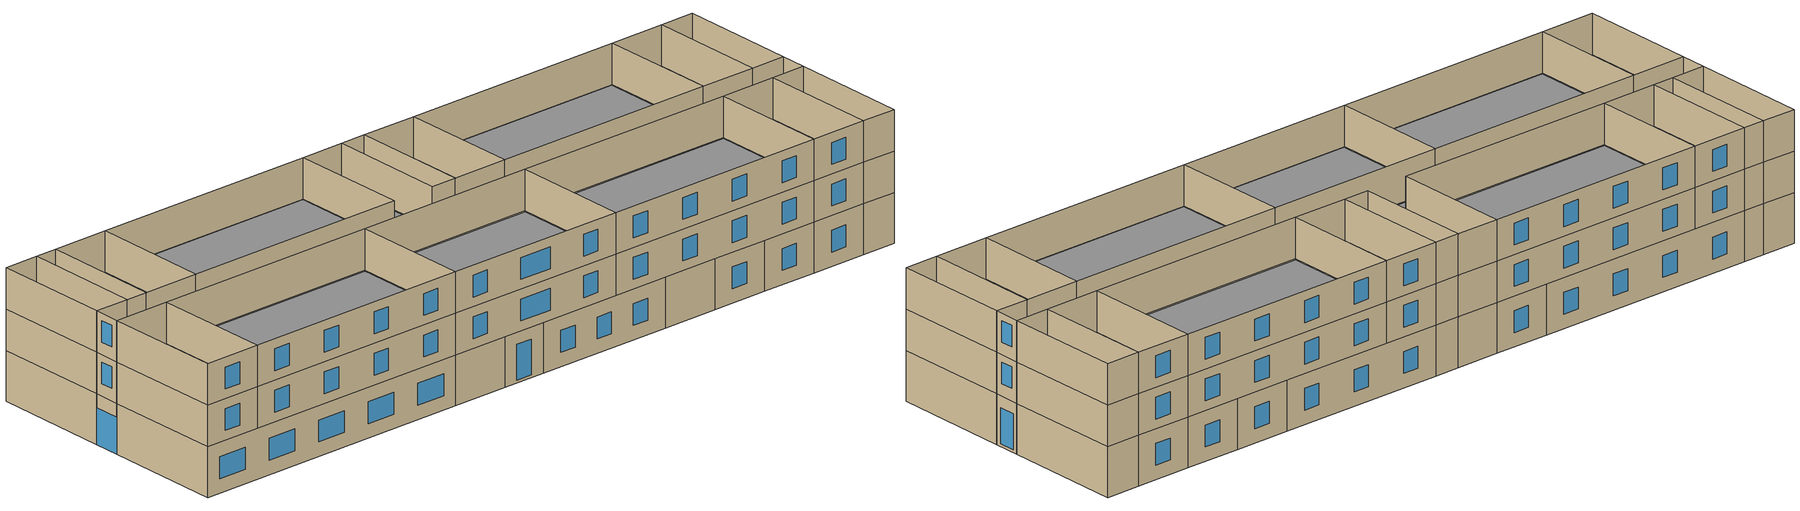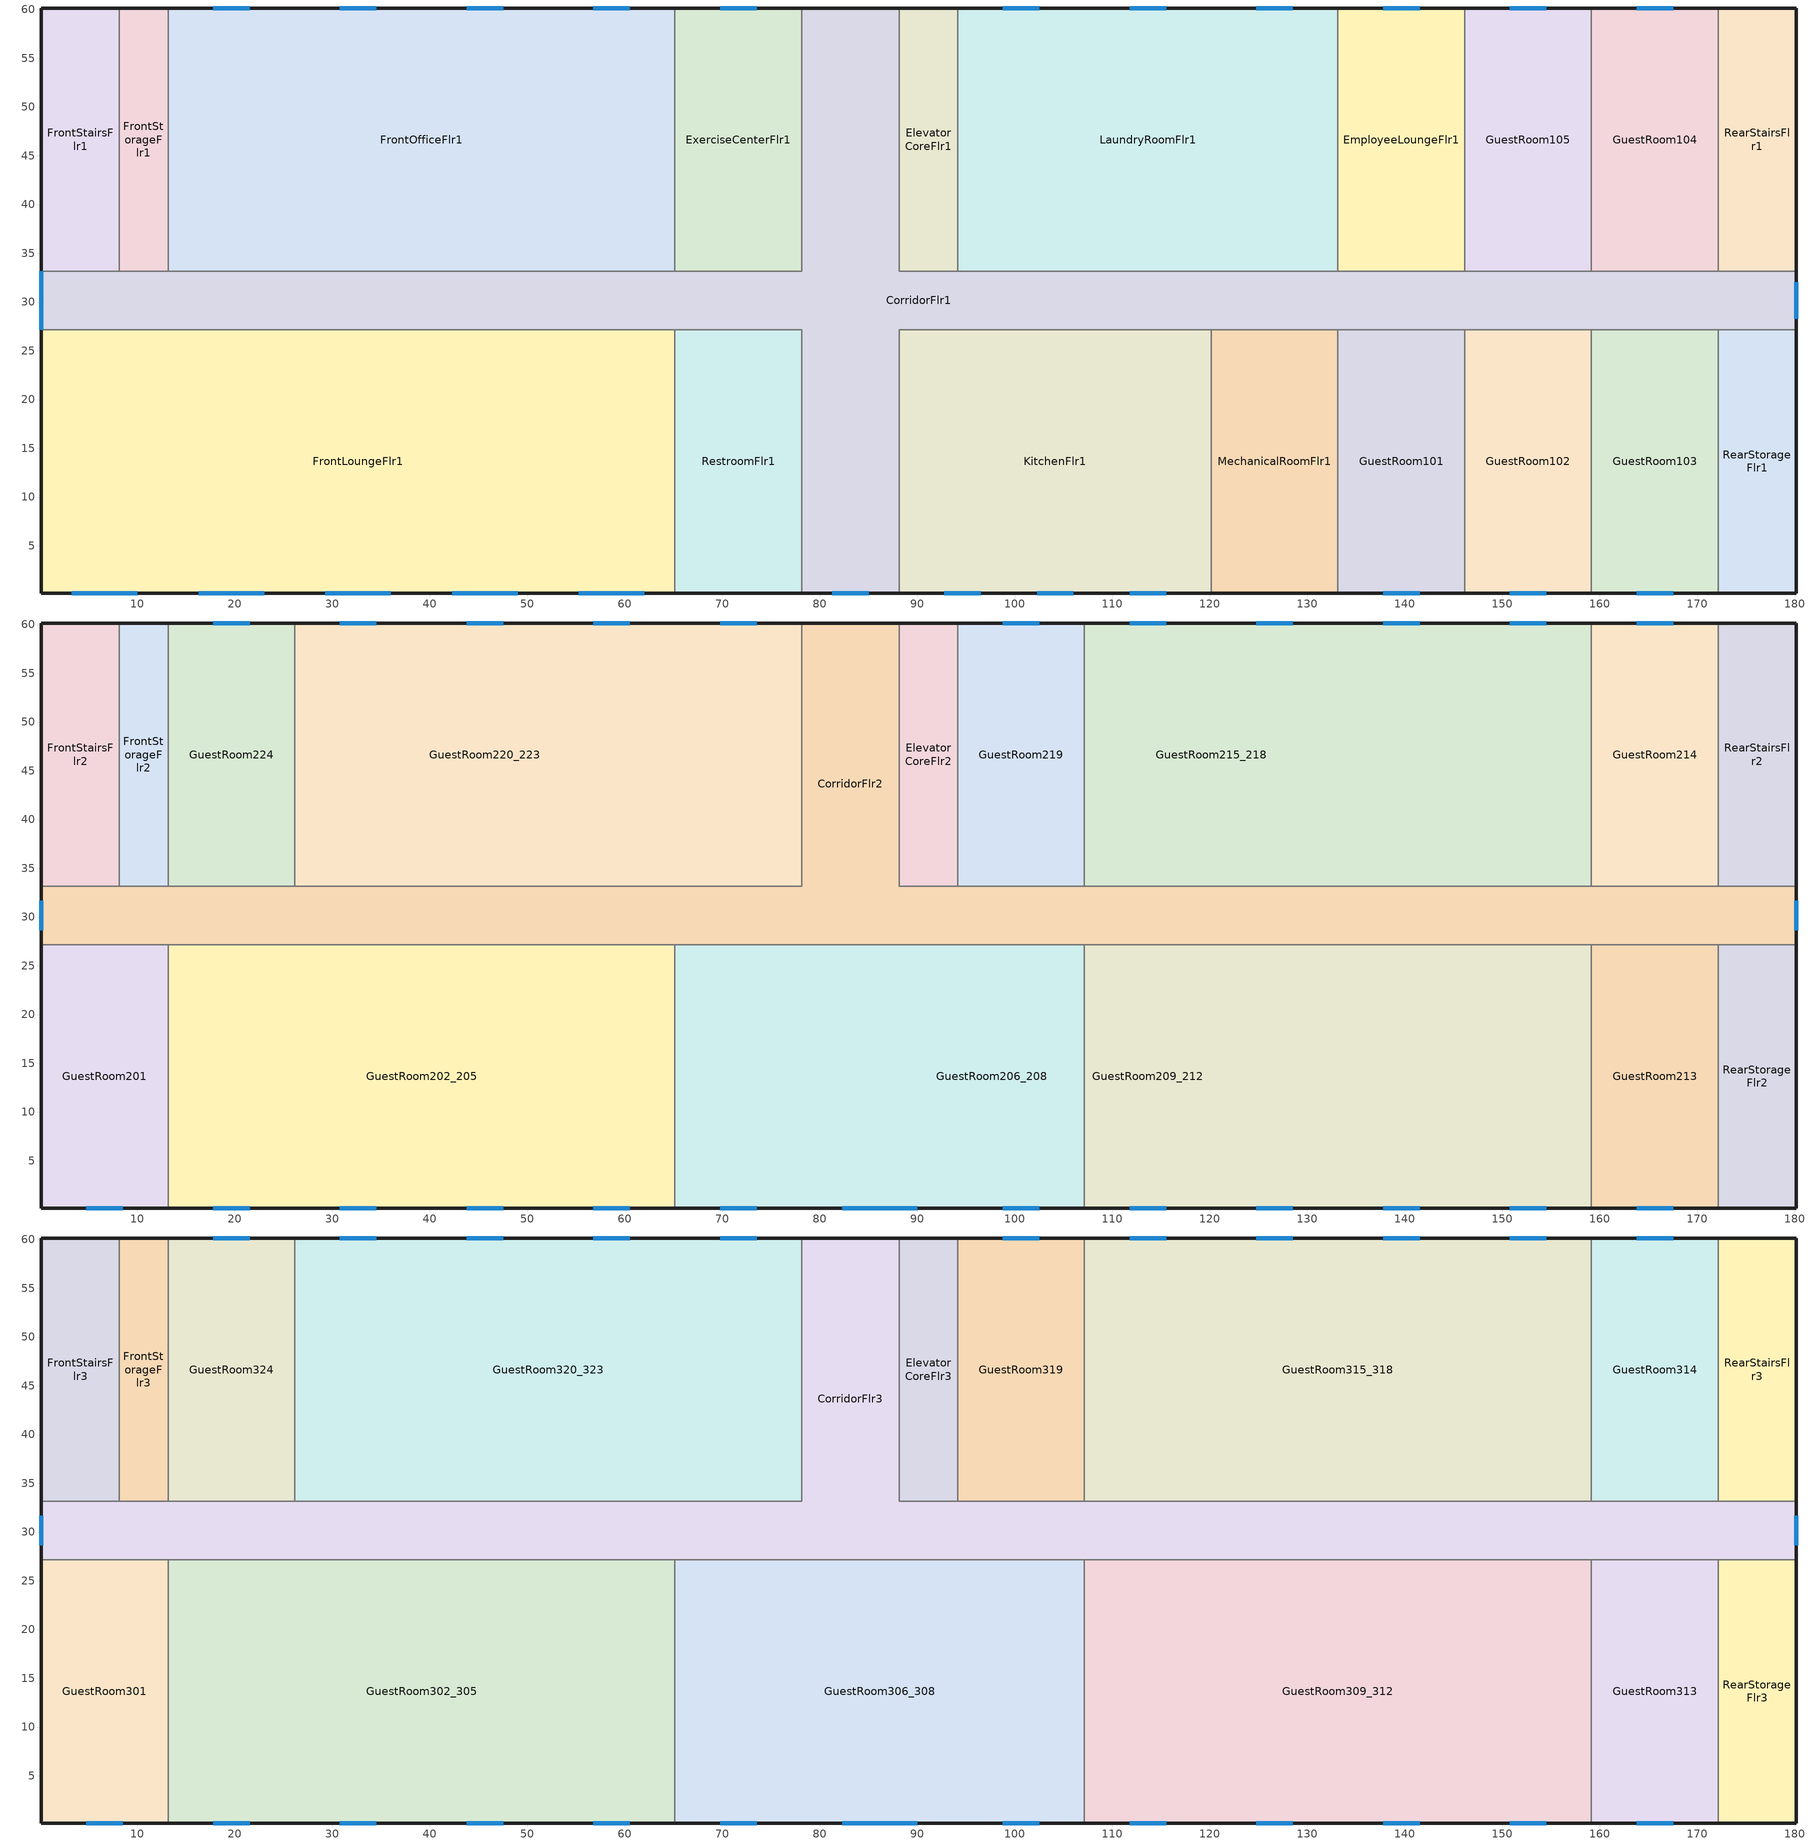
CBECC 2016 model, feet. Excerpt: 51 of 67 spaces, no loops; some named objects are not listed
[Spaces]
CorridorFlr1
 floor outside (NACM_Ext.Conc Raised FLr): 88.16,60.16 88.16,33.16 180.16,33.16 180.16,27.16 88.16,27.16 88.16,0.16 78.16,0.16 78.16,27.16 0.16,27.16 0.16,33.16 78.16,33.16 78.16,60.16 z0
 wall outside (NACM_Mtl Framed Wall): 88.16,60.16 78.16,60.16 / 0.16,33.16 0.16,27.16 / 78.16,0.16 88.16,0.16 / 180.16,27.16 180.16,33.16 z0:11
 wall to RearStairsFlr1 (NACM_Interior Wall): 180.16,33.16 172.16,33.16 z0:11
 wall to ExerciseCenterFlr1 (NACM_Interior Wall): 78.16,60.16 78.16,33.16 65.16,33.16 z0:11
 wall to FrontOfficeFlr1 (NACM_Interior Wall): 65.16,33.16 13.16,33.16 z0:11
 wall to FrontStorageFlr1 (NACM_Interior Wall): 13.16,33.16 8.16,33.16 z0:11
 wall to FrontStairsFlr1 (NACM_Interior Wall): 8.16,33.16 0.16,33.16 z0:11
 wall to FrontLoungeFlr1 (NACM_Interior Wall): 0.16,27.16 65.16,27.16 z0:11
 wall to RestroomFlr1 (NACM_Interior Wall): 65.16,27.16 78.16,27.16 78.16,0.16 z0:11
 wall to KitchenFlr1 (NACM_Interior Wall): 88.16,0.16 88.16,27.16 120.16,27.16 z0:11
 wall to MechanicalRoomFlr1 (NACM_Interior Wall): 120.16,27.16 133.16,27.16 z0:11
 wall to GuestRoom101 (NACM_Interior Wall): 133.16,27.16 146.16,27.16 z0:11
 wall to GuestRoom102 (NACM_Interior Wall): 146.16,27.16 159.16,27.16 z0:11
 wall to GuestRoom103 (NACM_Interior Wall): 159.16,27.16 172.16,27.16 z0:11
 wall to RearStorageFlr1 (NACM_Interior Wall): 172.16,27.16 180.16,27.16 z0:11
 wall to GuestRoom104 (NACM_Interior Wall): 172.16,33.16 159.16,33.16 z0:11
 wall to GuestRoom105 (NACM_Interior Wall): 159.16,33.16 146.16,33.16 z0:11
 wall to EmployeeLoungeFlr1 (NACM_Interior Wall): 146.16,33.16 133.16,33.16 z0:11
 wall to LaundryRoomFlr1 (NACM_Interior Wall): 133.16,33.16 94.16,33.16 z0:11
 wall to ElevatorCoreFlr1 (NACM_Interior Wall): 94.16,33.16 88.16,33.16 88.16,60.16 z0:11
 window (Window Non-res Fixed): 0.16,33.16 0.16,27.17 z0.01:7.99; 81.29,0.16 85.03,0.16 / 180.16,28.29 180.16,32.03 z0.63:8.37
RearStairsFlr1
 floor outside (NACM_Ext.Conc Raised FLr): 180.16,60.16 180.16,33.16 172.16,33.16 172.16,60.16 z0
 wall outside (NACM_Mtl Framed Wall): 180.16,33.16 180.16,60.16 172.16,60.16 z0:11
 wall to GuestRoom104 (NACM_Interior Wall): 172.16,60.16 172.16,33.16 z0:11
ExerciseCenterFlr1
 floor outside (NACM_Ext.Conc Raised FLr): 78.16,60.16 78.16,33.16 65.16,33.16 65.16,60.16 z0
 wall outside (NACM_Mtl Framed Wall): 78.16,60.16 65.16,60.16 z0:11
 wall to FrontOfficeFlr1 (NACM_Interior Wall): 65.16,60.16 65.16,33.16 z0:11
 window (Window Non-res Fixed): 73.53,60.16 69.79,60.16 z3.13:7.87
FrontOfficeFlr1
 floor outside (NACM_Ext.Conc Raised FLr): 65.16,60.16 65.16,33.16 13.16,33.16 13.16,60.16 z0
 wall outside (NACM_Mtl Framed Wall): 65.16,60.16 13.16,60.16 z0:11
 wall to FrontStorageFlr1 (NACM_Interior Wall): 13.16,60.16 13.16,33.16 z0:11
 window (Window Non-res Fixed): 60.53,60.16 56.79,60.16 / 47.53,60.16 43.79,60.16 / 34.53,60.16 30.79,60.16 / 21.53,60.16 17.79,60.16 z3.13:7.87
FrontStorageFlr1
 floor outside (NACM_Ext.Conc Raised FLr): 13.16,60.16 13.16,33.16 8.16,33.16 8.16,60.16 z0
 wall outside (NACM_Mtl Framed Wall): 13.16,60.16 8.16,60.16 z0:11
 wall to FrontStairsFlr1 (NACM_Interior Wall): 8.16,60.16 8.16,33.16 z0:11
FrontStairsFlr1
 floor outside (NACM_Ext.Conc Raised FLr): 8.16,60.16 8.16,33.16 0.16,33.16 0.16,60.16 z0
 wall outside (NACM_Mtl Framed Wall): 8.16,60.16 0.16,60.16 0.16,33.16 z0:11
FrontLoungeFlr1
 floor outside (NACM_Ext.Conc Raised FLr): 65.16,27.16 65.16,0.16 0.16,0.16 0.16,27.16 z0
 wall outside (NACM_Mtl Framed Wall): 0.16,27.16 0.16,0.16 65.16,0.16 z0:11
 wall to RestroomFlr1 (NACM_Interior Wall): 65.16,0.16 65.16,27.16 z0:11
 window (Window Non-res Fixed): 3.29,0.16 10.03,0.16 / 16.29,0.16 23.03,0.16 / 29.29,0.16 36.03,0.16 / 42.29,0.16 49.03,0.16 / 55.29,0.16 62.03,0.16 z3.13:7.87
RestroomFlr1
 floor outside (NACM_Ext.Conc Raised FLr): 78.16,27.16 78.16,0.16 65.16,0.16 65.16,27.16 z0
 wall outside (NACM_Mtl Framed Wall): 65.16,0.16 78.16,0.16 z0:11
KitchenFlr1
 floor outside (NACM_Ext.Conc Raised FLr): 120.16,27.16 120.16,0.16 88.16,0.16 88.16,27.16 z0
 wall outside (NACM_Mtl Framed Wall): 88.16,0.16 120.16,0.16 z0:11
 wall to MechanicalRoomFlr1 (NACM_Interior Wall): 120.16,0.16 120.16,27.16 z0:11
 window (Window Non-res Fixed): 92.79,0.16 96.53,0.16 / 111.79,0.16 115.53,0.16 / 102.29,0.16 106.03,0.16 z3.13:7.87
MechanicalRoomFlr1
 floor outside (NACM_Ext.Conc Raised FLr): 133.16,27.16 133.16,0.16 120.16,0.16 120.16,27.16 z0
 wall outside (NACM_Mtl Framed Wall): 120.16,0.16 133.16,0.16 z0:11
 wall to GuestRoom101 (NACM_Interior Wall): 133.16,0.16 133.16,27.16 z0:11
GuestRoom101
 floor outside (NACM_Ext.Conc Raised FLr): 146.16,27.16 146.16,0.16 133.16,0.16 133.16,27.16 z0
 wall outside (NACM_Mtl Framed Wall): 133.16,0.16 146.16,0.16 z0:11
 wall to GuestRoom102 (NACM_Interior Wall): 146.16,0.16 146.16,27.16 z0:11
 window (Window Res Operable): 137.79,0.16 141.53,0.16 z3.13:7.87
GuestRoom102
 floor outside (NACM_Ext.Conc Raised FLr): 159.16,27.16 159.16,0.16 146.16,0.16 146.16,27.16 z0
 wall outside (NACM_Mtl Framed Wall): 146.16,0.16 159.16,0.16 z0:11
 wall to GuestRoom103 (NACM_Interior Wall): 159.16,0.16 159.16,27.16 z0:11
 window (Window Res Operable): 150.79,0.16 154.53,0.16 z3.13:7.87
GuestRoom103
 floor outside (NACM_Ext.Conc Raised FLr): 172.16,27.16 172.16,0.16 159.16,0.16 159.16,27.16 z0
 wall outside (NACM_Mtl Framed Wall): 159.16,0.16 172.16,0.16 z0:11
 wall to RearStorageFlr1 (NACM_Interior Wall): 172.16,0.16 172.16,27.16 z0:11
 window (Window Res Operable): 163.79,0.16 167.53,0.16 z3.13:7.87
RearStorageFlr1
 floor outside (NACM_Ext.Conc Raised FLr): 180.16,27.16 180.16,0.16 172.16,0.16 172.16,27.16 z0
 wall outside (NACM_Mtl Framed Wall): 172.16,0.16 180.16,0.16 180.16,27.16 z0:11
GuestRoom104
 floor outside (NACM_Ext.Conc Raised FLr): 172.16,60.16 172.16,33.16 159.16,33.16 159.16,60.16 z0
 wall outside (NACM_Mtl Framed Wall): 172.16,60.16 159.16,60.16 z0:11
 wall to GuestRoom105 (NACM_Interior Wall): 159.16,60.16 159.16,33.16 z0:11
 window (Window Res Operable): 167.53,60.16 163.79,60.16 z3.13:7.87
GuestRoom105
 floor outside (NACM_Ext.Conc Raised FLr): 159.16,60.16 159.16,33.16 146.16,33.16 146.16,60.16 z0
 wall outside (NACM_Mtl Framed Wall): 159.16,60.16 146.16,60.16 z0:11
 wall to EmployeeLoungeFlr1 (NACM_Interior Wall): 146.16,60.16 146.16,33.16 z0:11
 window (Window Res Operable): 154.53,60.16 150.79,60.16 z3.13:7.87
EmployeeLoungeFlr1
 floor outside (NACM_Ext.Conc Raised FLr): 146.16,60.16 146.16,33.16 133.16,33.16 133.16,60.16 z0
 wall outside (NACM_Mtl Framed Wall): 146.16,60.16 133.16,60.16 z0:11
 wall to LaundryRoomFlr1 (NACM_Interior Wall): 133.16,60.16 133.16,33.16 z0:11
 window (Window Non-res Fixed): 141.53,60.16 137.79,60.16 z3.13:7.87
LaundryRoomFlr1
 floor outside (NACM_Ext.Conc Raised FLr): 133.16,60.16 133.16,33.16 94.16,33.16 94.16,60.16 z0
 wall outside (NACM_Mtl Framed Wall): 133.16,60.16 94.16,60.16 z0:11
 wall to ElevatorCoreFlr1 (NACM_Interior Wall): 94.16,60.16 94.16,33.16 z0:11
 window (Window Non-res Fixed): 128.53,60.16 124.79,60.16 / 115.53,60.16 111.79,60.16 / 102.53,60.16 98.79,60.16 z3.13:7.87
ElevatorCoreFlr1
 floor outside (NACM_Ext.Conc Raised FLr): 94.16,60.16 94.16,33.16 88.16,33.16 88.16,60.16 z0
 wall outside (NACM_Mtl Framed Wall): 94.16,60.16 88.16,60.16 z0:11
CorridorFlr2
 floor to CorridorFlr1 (NACM_Interior Floor): 88.16,60.16 88.16,33.16 180.16,33.16 180.16,27.16 0.16,27.16 0.16,33.16 78.16,33.16 78.16,60.16 z11
 wall outside (NACM_Mtl Framed Wall): 0.16,33.16 0.16,27.16 / 180.16,27.16 180.16,33.16 / 88.16,60.16 78.16,60.16 z11:20
 wall to RearStairsFlr2 (NACM_Interior Wall): 180.16,33.16 172.16,33.16 z11:20
 wall to GuestRoom220_223 (NACM_Interior Wall): 78.16,60.16 78.16,33.16 26.16,33.16 z11:20
 wall to GuestRoom224 (NACM_Interior Wall): 26.16,33.16 13.16,33.16 z11:20
 wall to FrontStorageFlr2 (NACM_Interior Wall): 13.16,33.16 8.16,33.16 z11:20
 wall to FrontStairsFlr2 (NACM_Interior Wall): 8.16,33.16 0.16,33.16 z11:20
 wall to GuestRoom201 (NACM_Interior Wall): 0.16,27.16 13.16,27.16 z11:20
 wall to GuestRoom202_205 (NACM_Interior Wall): 13.16,27.16 65.16,27.16 z11:20
 wall to GuestRoom206_208 (NACM_Interior Wall): 65.16,27.16 107.16,27.16 z11:20
 wall to GuestRoom209_212 (NACM_Interior Wall): 107.16,27.16 159.16,27.16 z11:20
 wall to GuestRoom213 (NACM_Interior Wall): 159.16,27.16 172.16,27.16 z11:20
 wall to RearStorageFlr2 (NACM_Interior Wall): 172.16,27.16 180.16,27.16 z11:20
 wall to GuestRoom214 (NACM_Interior Wall): 172.16,33.16 159.16,33.16 z11:20
 wall to GuestRoom215_218 (NACM_Interior Wall): 159.16,33.16 107.16,33.16 z11:20
 wall to GuestRoom219 (NACM_Interior Wall): 107.16,33.16 94.16,33.16 z11:20
 wall to ElevatorCoreFlr2 (NACM_Interior Wall): 94.16,33.16 88.16,33.16 88.16,60.16 z11:20
 window (Window Non-res Fixed): 0.16,31.68 0.16,28.65 / 180.16,28.65 180.16,31.68 z13.76:18.41
RearStairsFlr2
 floor to RearStairsFlr1 (NACM_Interior Floor): 180.16,60.16 180.16,33.16 172.16,33.16 172.16,60.16 z11
 wall outside (NACM_Mtl Framed Wall): 180.16,33.16 180.16,60.16 172.16,60.16 z11:20
 wall to GuestRoom214 (NACM_Interior Wall): 172.16,60.16 172.16,33.16 z11:20
GuestRoom220_223
 floor to ExerciseCenterFlr1 (NACM_Interior Floor): 78.16,60.16 78.16,33.16 65.16,33.16 65.16,60.16 z11
 floor to FrontOfficeFlr1 (NACM_Interior Floor): 65.16,60.16 65.16,33.16 26.16,33.16 26.16,60.16 z11
 wall outside (NACM_Mtl Framed Wall): 78.16,60.16 26.16,60.16 z11:20
 wall to GuestRoom224 (NACM_Interior Wall): 26.16,60.16 26.16,33.16 z11:20
 window (Window Res Operable): 73.53,60.16 69.79,60.16 / 60.53,60.16 56.79,60.16 / 47.53,60.16 43.79,60.16 / 34.53,60.16 30.79,60.16 z13.13:17.87
GuestRoom224
 floor to FrontOfficeFlr1 (NACM_Interior Floor): 26.16,60.16 26.16,33.16 13.16,33.16 13.16,60.16 z11
 wall outside (NACM_Mtl Framed Wall): 26.16,60.16 13.16,60.16 z11:20
 wall to FrontStorageFlr2 (NACM_Interior Wall): 13.16,60.16 13.16,33.16 z11:20
 window (Window Res Operable): 21.53,60.16 17.79,60.16 z13.13:17.87
FrontStorageFlr2
 floor to FrontStorageFlr1 (NACM_Interior Floor): 13.16,60.16 13.16,33.16 8.16,33.16 8.16,60.16 z11
 wall outside (NACM_Mtl Framed Wall): 13.16,60.16 8.16,60.16 z11:20
 wall to FrontStairsFlr2 (NACM_Interior Wall): 8.16,60.16 8.16,33.16 z11:20
FrontStairsFlr2
 floor to FrontStairsFlr1 (NACM_Interior Floor): 8.16,60.16 8.16,33.16 0.16,33.16 0.16,60.16 z11
 wall outside (NACM_Mtl Framed Wall): 8.16,60.16 0.16,60.16 0.16,33.16 z11:20
GuestRoom201
 floor to FrontLoungeFlr1 (NACM_Interior Floor): 13.16,27.16 13.16,0.16 0.16,0.16 0.16,27.16 z11
 wall outside (NACM_Mtl Framed Wall): 0.16,27.16 0.16,0.16 13.16,0.16 z11:20
 wall to GuestRoom202_205 (NACM_Interior Wall): 13.16,0.16 13.16,27.16 z11:20
 window (Window Res Operable): 4.79,0.16 8.53,0.16 z13.13:17.87
GuestRoom202_205
 floor to FrontLoungeFlr1 (NACM_Interior Floor): 65.16,27.16 65.16,0.16 13.16,0.16 13.16,27.16 z11
 wall outside (NACM_Mtl Framed Wall): 13.16,0.16 65.16,0.16 z11:20
 wall to GuestRoom206_208 (NACM_Interior Wall): 65.16,0.16 65.16,27.16 z11:20
 window (Window Res Operable): 17.79,0.16 21.53,0.16 / 30.79,0.16 34.53,0.16 / 43.79,0.16 47.53,0.16 / 56.79,0.16 60.53,0.16 z13.13:17.87
GuestRoom206_208
 floor to CorridorFlr1 (NACM_Interior Floor): 88.16,27.16 88.16,0.16 78.16,0.16 78.16,27.16 z11
 floor to RestroomFlr1 (NACM_Interior Floor): 78.16,27.16 78.16,0.16 65.16,0.16 65.16,27.16 z11
 floor to KitchenFlr1 (NACM_Interior Floor): 107.16,27.16 107.16,0.16 88.16,0.16 88.16,27.16 z11
 wall outside (NACM_Mtl Framed Wall): 65.16,0.16 107.16,0.16 z11:20
 wall to GuestRoom209_212 (NACM_Interior Wall): 107.16,0.16 107.16,27.16 z11:20
 window (Window Res Operable): 69.79,0.16 73.53,0.16 / 82.29,0.16 90.03,0.16 / 98.79,0.16 102.53,0.16 z13.13:17.87
GuestRoom209_212
 floor to KitchenFlr1 (NACM_Interior Floor): 120.16,27.16 120.16,0.16 107.16,0.16 107.16,27.16 z11
 floor to MechanicalRoomFlr1 (NACM_Interior Floor): 133.16,27.16 133.16,0.16 120.16,0.16 120.16,27.16 z11
 floor to GuestRoom101 (NACM_Interior Floor): 146.16,27.16 146.16,0.16 133.16,0.16 133.16,27.16 z11
 floor to GuestRoom102 (NACM_Interior Floor): 159.16,27.16 159.16,0.16 146.16,0.16 146.16,27.16 z11
 wall outside (NACM_Mtl Framed Wall): 107.16,0.16 159.16,0.16 z11:20
 wall to GuestRoom213 (NACM_Interior Wall): 159.16,0.16 159.16,27.16 z11:20
 window (Window Res Operable): 111.79,0.16 115.53,0.16 / 124.79,0.16 128.53,0.16 / 137.79,0.16 141.53,0.16 / 150.79,0.16 154.53,0.16 z13.13:17.87
GuestRoom213
 floor to GuestRoom103 (NACM_Interior Floor): 172.16,27.16 172.16,0.16 159.16,0.16 159.16,27.16 z11
 wall outside (NACM_Mtl Framed Wall): 159.16,0.16 172.16,0.16 z11:20
 wall to RearStorageFlr2 (NACM_Interior Wall): 172.16,0.16 172.16,27.16 z11:20
 window (Window Res Operable): 163.79,0.16 167.53,0.16 z13.13:17.87
RearStorageFlr2
 floor to RearStorageFlr1 (NACM_Interior Floor): 180.16,27.16 180.16,0.16 172.16,0.16 172.16,27.16 z11
 wall outside (NACM_Mtl Framed Wall): 172.16,0.16 180.16,0.16 180.16,27.16 z11:20
GuestRoom214
 floor to GuestRoom104 (NACM_Interior Floor): 172.16,60.16 172.16,33.16 159.16,33.16 159.16,60.16 z11
 wall outside (NACM_Mtl Framed Wall): 172.16,60.16 159.16,60.16 z11:20
 wall to GuestRoom215_218 (NACM_Interior Wall): 159.16,60.16 159.16,33.16 z11:20
 window (Window Res Operable): 167.53,60.16 163.79,60.16 z13.13:17.87
GuestRoom215_218
 floor to GuestRoom105 (NACM_Interior Floor): 159.16,60.16 159.16,33.16 146.16,33.16 146.16,60.16 z11
 floor to EmployeeLoungeFlr1 (NACM_Interior Floor): 146.16,60.16 146.16,33.16 133.16,33.16 133.16,60.16 z11
 floor to LaundryRoomFlr1 (NACM_Interior Floor): 133.16,60.16 133.16,33.16 107.16,33.16 107.16,60.16 z11
 wall outside (NACM_Mtl Framed Wall): 159.16,60.16 107.16,60.16 z11:20
 wall to GuestRoom219 (NACM_Interior Wall): 107.16,60.16 107.16,33.16 z11:20
 window (Window Res Operable): 154.53,60.16 150.79,60.16 / 141.53,60.16 137.79,60.16 / 128.53,60.16 124.79,60.16 / 115.53,60.16 111.79,60.16 z13.13:17.87
GuestRoom219
 floor to LaundryRoomFlr1 (NACM_Interior Floor): 107.16,60.16 107.16,33.16 94.16,33.16 94.16,60.16 z11
 wall outside (NACM_Mtl Framed Wall): 107.16,60.16 94.16,60.16 z11:20
 wall to ElevatorCoreFlr2 (NACM_Interior Wall): 94.16,60.16 94.16,33.16 z11:20
 window (Window Res Operable): 102.53,60.16 98.79,60.16 z13.13:17.87
ElevatorCoreFlr2
 floor to ElevatorCoreFlr1 (NACM_Interior Floor): 94.16,60.16 94.16,33.16 88.16,33.16 88.16,60.16 z11
 wall outside (NACM_Mtl Framed Wall): 94.16,60.16 88.16,60.16 z11:20
CorridorFlr3
 floor to CorridorFlr2 (NACM_Interior Floor): 88.16,60.16 88.16,33.16 180.16,33.16 180.16,27.16 0.16,27.16 0.16,33.16 78.16,33.16 78.16,60.16 z20
 wall outside (NACM_Mtl Framed Wall): 0.16,33.16 0.16,27.16 / 180.16,27.16 180.16,33.16 / 88.16,60.16 78.16,60.16 z20:29
 wall to RearStairsFlr3 (NACM_Interior Wall): 180.16,33.16 172.16,33.16 z20:29
 wall to GuestRoom320_323 (NACM_Interior Wall): 78.16,60.16 78.16,33.16 26.16,33.16 z20:29
 wall to GuestRoom324 (NACM_Interior Wall): 26.16,33.16 13.16,33.16 z20:29
 wall to FrontStorageFlr3 (NACM_Interior Wall): 13.16,33.16 8.16,33.16 z20:29
 wall to FrontStairsFlr3 (NACM_Interior Wall): 8.16,33.16 0.16,33.16 z20:29
 wall to GuestRoom301 (NACM_Interior Wall): 0.16,27.16 13.16,27.16 z20:29
 wall to GuestRoom302_305 (NACM_Interior Wall): 13.16,27.16 65.16,27.16 z20:29
 wall to GuestRoom306_308 (NACM_Interior Wall): 65.16,27.16 107.16,27.16 z20:29
 wall to GuestRoom309_312 (NACM_Interior Wall): 107.16,27.16 159.16,27.16 z20:29
 wall to GuestRoom313 (NACM_Interior Wall): 159.16,27.16 172.16,27.16 z20:29
 wall to RearStorageFlr3 (NACM_Interior Wall): 172.16,27.16 180.16,27.16 z20:29
 wall to GuestRoom314 (NACM_Interior Wall): 172.16,33.16 159.16,33.16 z20:29
 wall to GuestRoom315_318 (NACM_Interior Wall): 159.16,33.16 107.16,33.16 z20:29
 wall to GuestRoom319 (NACM_Interior Wall): 107.16,33.16 94.16,33.16 z20:29
 wall to ElevatorCoreFlr3 (NACM_Interior Wall): 94.16,33.16 88.16,33.16 88.16,60.16 z20:29
 window (Window Non-res Fixed): 0.16,31.68 0.16,28.65 / 180.16,28.65 180.16,31.68 z22.76:27.41
RearStairsFlr3
 floor to RearStairsFlr2 (NACM_Interior Floor): 180.16,60.16 180.16,33.16 172.16,33.16 172.16,60.16 z20
 wall outside (NACM_Mtl Framed Wall): 180.16,33.16 180.16,60.16 172.16,60.16 z20:29
 wall to GuestRoom314 (NACM_Interior Wall): 172.16,60.16 172.16,33.16 z20:29
GuestRoom320_323
 floor to GuestRoom220_223 (NACM_Interior Floor): 78.16,60.16 78.16,33.16 26.16,33.16 26.16,60.16 z20
 wall outside (NACM_Mtl Framed Wall): 78.16,60.16 26.16,60.16 z20:29
 wall to GuestRoom324 (NACM_Interior Wall): 26.16,60.16 26.16,33.16 z20:29
 window (Window Res Operable): 73.53,60.16 69.79,60.16 / 60.53,60.16 56.79,60.16 / 47.53,60.16 43.79,60.16 / 34.53,60.16 30.79,60.16 z22.13:26.87
GuestRoom324
 floor to GuestRoom224 (NACM_Interior Floor): 26.16,60.16 26.16,33.16 13.16,33.16 13.16,60.16 z20
 wall outside (NACM_Mtl Framed Wall): 26.16,60.16 13.16,60.16 z20:29
 wall to FrontStorageFlr3 (NACM_Interior Wall): 13.16,60.16 13.16,33.16 z20:29
 window (Window Res Operable): 21.53,60.16 17.79,60.16 z22.13:26.87
FrontStorageFlr3
 floor to FrontStorageFlr2 (NACM_Interior Floor): 13.16,60.16 13.16,33.16 8.16,33.16 8.16,60.16 z20
 wall outside (NACM_Mtl Framed Wall): 13.16,60.16 8.16,60.16 z20:29
 wall to FrontStairsFlr3 (NACM_Interior Wall): 8.16,60.16 8.16,33.16 z20:29
FrontStairsFlr3
 floor to FrontStairsFlr2 (NACM_Interior Floor): 8.16,60.16 8.16,33.16 0.16,33.16 0.16,60.16 z20
 wall outside (NACM_Mtl Framed Wall): 8.16,60.16 0.16,60.16 0.16,33.16 z20:29
GuestRoom301
 floor to GuestRoom201 (NACM_Interior Floor): 13.16,27.16 13.16,0.16 0.16,0.16 0.16,27.16 z20
 wall outside (NACM_Mtl Framed Wall): 0.16,27.16 0.16,0.16 13.16,0.16 z20:29
 wall to GuestRoom302_305 (NACM_Interior Wall): 13.16,0.16 13.16,27.16 z20:29
 window (Window Res Operable): 4.79,0.16 8.53,0.16 z22.13:26.87
GuestRoom302_305
 floor to GuestRoom202_205 (NACM_Interior Floor): 65.16,27.16 65.16,0.16 13.16,0.16 13.16,27.16 z20
 wall outside (NACM_Mtl Framed Wall): 13.16,0.16 65.16,0.16 z20:29
 wall to GuestRoom306_308 (NACM_Interior Wall): 65.16,0.16 65.16,27.16 z20:29
 window (Window Res Operable): 17.79,0.16 21.53,0.16 / 30.79,0.16 34.53,0.16 / 43.79,0.16 47.53,0.16 / 56.79,0.16 60.53,0.16 z22.13:26.87
GuestRoom306_308
 floor to GuestRoom206_208 (NACM_Interior Floor): 107.16,27.16 107.16,0.16 65.16,0.16 65.16,27.16 z20
 wall outside (NACM_Mtl Framed Wall): 65.16,0.16 107.16,0.16 z20:29
 wall to GuestRoom309_312 (NACM_Interior Wall): 107.16,0.16 107.16,27.16 z20:29
 window (Window Res Operable): 69.79,0.16 73.53,0.16 / 82.29,0.16 90.03,0.16 / 98.79,0.16 102.53,0.16 z22.13:26.87
GuestRoom309_312
 floor to GuestRoom209_212 (NACM_Interior Floor): 159.16,27.16 159.16,0.16 107.16,0.16 107.16,27.16 z20
 wall outside (NACM_Mtl Framed Wall): 107.16,0.16 159.16,0.16 z20:29
 wall to GuestRoom313 (NACM_Interior Wall): 159.16,0.16 159.16,27.16 z20:29
 window (Window Res Operable): 111.79,0.16 115.53,0.16 / 124.79,0.16 128.53,0.16 / 137.79,0.16 141.53,0.16 / 150.79,0.16 154.53,0.16 z22.13:26.87
GuestRoom313
 floor to GuestRoom213 (NACM_Interior Floor): 172.16,27.16 172.16,0.16 159.16,0.16 159.16,27.16 z20
 wall outside (NACM_Mtl Framed Wall): 159.16,0.16 172.16,0.16 z20:29
 wall to RearStorageFlr3 (NACM_Interior Wall): 172.16,0.16 172.16,27.16 z20:29
 window (Window Res Operable): 163.79,0.16 167.53,0.16 z22.13:26.87
RearStorageFlr3
 floor to RearStorageFlr2 (NACM_Interior Floor): 180.16,27.16 180.16,0.16 172.16,0.16 172.16,27.16 z20
 wall outside (NACM_Mtl Framed Wall): 172.16,0.16 180.16,0.16 180.16,27.16 z20:29
GuestRoom314
 floor to GuestRoom214 (NACM_Interior Floor): 172.16,60.16 172.16,33.16 159.16,33.16 159.16,60.16 z20
 wall outside (NACM_Mtl Framed Wall): 172.16,60.16 159.16,60.16 z20:29
 wall to GuestRoom315_318 (NACM_Interior Wall): 159.16,60.16 159.16,33.16 z20:29
 window (Window Res Operable): 167.53,60.16 163.79,60.16 z22.13:26.87
GuestRoom315_318
 floor to GuestRoom215_218 (NACM_Interior Floor): 159.16,60.16 159.16,33.16 107.16,33.16 107.16,60.16 z20
 wall outside (NACM_Mtl Framed Wall): 159.16,60.16 107.16,60.16 z20:29
 wall to GuestRoom319 (NACM_Interior Wall): 107.16,60.16 107.16,33.16 z20:29
 window (Window Res Operable): 154.53,60.16 150.79,60.16 / 141.53,60.16 137.79,60.16 / 128.53,60.16 124.79,60.16 / 115.53,60.16 111.79,60.16 z22.13:26.87
GuestRoom319
 floor to GuestRoom219 (NACM_Interior Floor): 107.16,60.16 107.16,33.16 94.16,33.16 94.16,60.16 z20
 wall outside (NACM_Mtl Framed Wall): 107.16,60.16 94.16,60.16 z20:29
 wall to ElevatorCoreFlr3 (NACM_Interior Wall): 94.16,60.16 94.16,33.16 z20:29
 window (Window Res Operable): 102.53,60.16 98.79,60.16 z22.13:26.87
ElevatorCoreFlr3
 floor to ElevatorCoreFlr2 (NACM_Interior Floor): 94.16,60.16 94.16,33.16 88.16,33.16 88.16,60.16 z20
 wall outside (NACM_Mtl Framed Wall): 94.16,60.16 88.16,60.16 z20:29
[Proj]
070015-HotSml-Run22: Lat=33.92; Long=-118.4; Elevation=104.987; ZipCode=92262; CompType=NewComplete
[Bldg]
00700-HotelSmall_CecRef: WholeBldgModeled=1; TotStoryCnt=4; AboveGrdStoryCnt=4
[Mat]
Name | CodeCat | CodeItem | FrmMat | FrmConfig | FrmDepth
NACM_Stucco 7/8in | Plastering Materials | Stucco - 7/8 in.
NACM_AGMtlWall_16inOC | Air | Air - Metal Wall Framing - 16 or 24 in. OC | Metal | Wall16inOC | 3_5In
NACM_Gypsum Board 1/2in | Bldg Board and Siding | Gypsum Board - 1/2 in.
NACM_Concrete-80lb/ft3 4in | Concrete | Concrete - 80 lb/ft3 - 4 in.
NACM_Carpet 3/4in | Finish Materials | Carpet - 3/4 in.
NACM_Gypsum Board 3/8in | Bldg Board and Siding | Gypsum Board - 3/8 in.
NACM_Wall Insulation_Polyurethane 0.75in | Insulation Board | Expanded Polyurethane - 3/4 in. R4.7
NACM_Metal Deck | Bldg Board and Siding | Metal Deck - 1/16 in.
NACM_Wall Insulation_EPS 2.44in | Insulation Board | Expanded Polystyrene - EPS - 2 7/16 in. R10
NACM_Wall Insulation_EPS 1.88in | Insulation Board | Expanded Polystyrene - EPS - 1 7/8 in. R8.0
[ConsAssm]
Name | CompatibleSurfType | ExtRoughness | MatRef[1] | MatRef[2] | MatRef[3] | MatRef[4] | MatRef[5]
NACM_Mtl Framed Wall | ExteriorWall | Rough | NACM_Stucco 7/8in | NACM_Wall Insulation_EPS 2.44in | NACM_AGMtlWall_16inOC | NACM_Gypsum Board 3/8in
NACM_Ext.Conc Raised FLr | ExteriorFloor |  | NACM_Metal Deck | NACM_Concrete-80lb/ft3 4in | NACM_Wall Insulation_EPS 1.88in | NACM_Wall Insulation_Polyurethane 0.75in | NACM_Carpet 3/4in
NACM_Interior Floor | InteriorFloor | Rough | NACM_Concrete-80lb/ft3 4in | NACM_Carpet 3/4in
NACM_Interior Wall | InteriorWall |  | NACM_Gypsum Board 1/2in | NACM_Gypsum Board 1/2in
[FenCons] FenType=VerticalFenestration; AssmContext=Manufactured; CertificationMthd=NFRCRated
Name | FenProdType | SHGC | UFactor | VT
Window Non-res Fixed | FixedWindow | 0.2 | 0.25 | 0.47
Window Res Operable | OperableWindow | 0.18 | 0.42 | 0.35
[Story]
Building Story 1; Building Story 2; Building Story 3
[Spc]
CorridorFlr1: Story=Building Story 1; ThrmlZnRef=CorridorFlr1 Thermal Zone; Vol=17820.3; SpcFuncDefaultsRef=Corridor/Stairwells/Support
ElevatorCoreFlr1: Story=Building Story 1; ThrmlZnRef=CorridorFlr1 Thermal Zone; Vol=1782; CondgType=IndirectlyConditioned; SpcFunc=Unoccupied-Exclude from Gross Floor Area
EmployeeLoungeFlr1: Story=Building Story 1; ThrmlZnRef=EmployeeLoungeFlr1 Thermal Zone; Vol=3861; SpcFuncDefaultsRef=Corridor/Stairwells/Support
ExerciseCenterFlr1: Story=Building Story 1; ThrmlZnRef=ExerciseCenterFlr1 Thermal Zone; Vol=3861; SpcFuncDefaultsRef=Corridor/Stairwells/Support
FrontLoungeFlr1: Story=Building Story 1; ThrmlZnRef=FrontLoungeFlr1 Thermal Zone; Vol=19306.4; SpcFuncDefaultsRef=Hotel Function; SHWFluidSegRef=SHWSupply-Nonres
FrontOfficeFlr1: Story=Building Story 1; ThrmlZnRef=FrontOfficeFlr1 Thermal Zone; Vol=15444; SpcFuncDefaultsRef=Office; SHWFluidSegRef=SHWSupply-Nonres; SecSide100PctControlled=1
FrontStairsFlr1: Story=Building Story 1; ThrmlZnRef=FrontStairsFlr1 Thermal Zone; Vol=2376; SpcFuncDefaultsRef=Corridor/Stairwells/Support
FrontStorageFlr1: Story=Building Story 1; ThrmlZnRef=FrontStorageFlr1 Thermal Zone; Vol=1485; SpcFuncDefaultsRef=Corridor/Stairwells/Support
GuestRoom101: Story=Building Story 1; ThrmlZnRef=GuestRoom101 Thermal Zone; Vol=3861.28; SpcFuncDefaultsRef=Hotel Guest Room; ResDHWSysRef=GuestRm DHW Sys
GuestRoom102: Story=Building Story 1; ThrmlZnRef=GuestRoom102 Thermal Zone; Vol=3861.28; SpcFuncDefaultsRef=Hotel Guest Room; ResDHWSysRef=GuestRm DHW Sys
GuestRoom103: Story=Building Story 1; ThrmlZnRef=GuestRoom103 Thermal Zone; Vol=3861.28; SpcFuncDefaultsRef=Hotel Guest Room; ResDHWSysRef=GuestRm DHW Sys
GuestRoom104: Story=Building Story 1; ThrmlZnRef=GuestRoom104 Thermal Zone; Vol=3861; SpcFuncDefaultsRef=Hotel Guest Room; ResDHWSysRef=GuestRm DHW Sys
GuestRoom105: Story=Building Story 1; ThrmlZnRef=GuestRoom105 Thermal Zone; Vol=3861; SpcFuncDefaultsRef=Hotel Guest Room; ResDHWSysRef=GuestRm DHW Sys
LaundryRoomFlr1: Story=Building Story 1; ThrmlZnRef=LaundryRoomFlr1 Thermal Zone; Vol=11583; SpcFuncDefaultsRef=Laundry; SHWFluidSegRef=SHWSupply-Nonres; SecSide100PctControlled=1
MechanicalRoomFlr1: Story=Building Story 1; ThrmlZnRef=MechanicalRoomFlr1 Thermal Zone; Vol=3861.28; SpcFunc=Electrical, Mechanical, Telephone Rooms; SHWFluidSegRef=SHWSupply-Nonres
KitchenFlr1: Story=Building Story 1; ThrmlZnRef=KitchenFlr1 Thermal Zone; Vol=9504.69; SpcFuncDefaultsRef=Kitchen Food Preperation Defaults; SHWFluidSegRef=SHWSupply-Nonres; KitExhHoodLen[1]=5; KitExhHoodStyle[1]=WallMountedCanopy; KitExhHoodDuty[1]=Medium
RearStairsFlr1: Story=Building Story 1; ThrmlZnRef=RearStairsFlr1 Thermal Zone; Vol=2376.58; SpcFuncDefaultsRef=Corridor/Stairwells/Support
RearStorageFlr1: Story=Building Story 1; ThrmlZnRef=RearStorageFlr1 Thermal Zone; Vol=2376.76; SpcFuncDefaultsRef=Corridor/Stairwells/Support
RestroomFlr1: Story=Building Story 1; ThrmlZnRef=RestroomFlr1 Thermal Zone; Vol=3861.28; SpcFuncDefaultsRef=Corridor/Stairwells/Support
CorridorFlr2: Story=Building Story 2; ThrmlZnRef=CorridorFlr2 Thermal Zone; Vol=12150.1; SpcFuncDefaultsRef=Corridor/Stairwells/Support
ElevatorCoreFlr2: Story=Building Story 2; ThrmlZnRef=CorridorFlr2 Thermal Zone; Vol=1458; CondgType=IndirectlyConditioned; SpcFunc=Unoccupied-Exclude from Gross Floor Area
FrontStairsFlr2: Story=Building Story 2; ThrmlZnRef=FrontStairsFlr2 Thermal Zone; Vol=1944; SpcFuncDefaultsRef=Corridor/Stairwells/Support
FrontStorageFlr2: Story=Building Story 2; ThrmlZnRef=FrontStorageFlr2 Thermal Zone; Vol=1215; SpcFuncDefaultsRef=Corridor/Stairwells/Support
GuestRoom201: Story=Building Story 2; ThrmlZnRef=GuestRoom201 Thermal Zone; Vol=3159.23; SpcFuncDefaultsRef=Hotel Guest Room; ResDHWSysRef=GuestRm DHW Sys
GuestRoom202_205: Story=Building Story 2; ThrmlZnRef=GuestRoom202_205 Thermal Zone; Vol=12636.9; SpcFuncDefaultsRef=Hotel Guest Room; ResDHWSysRef=GuestRm DHW Sys; HotelMotelGuestRmCnt=4
GuestRoom206_208: Story=Building Story 2; ThrmlZnRef=GuestRoom206_208 Thermal Zone; Vol=10206.7; SpcFuncDefaultsRef=Hotel Guest Room; ResDHWSysRef=GuestRm DHW Sys; HotelMotelGuestRmCnt=3
GuestRoom209_212: Story=Building Story 2; ThrmlZnRef=GuestRoom209_212 Thermal Zone; Vol=12636.9; SpcFuncDefaultsRef=Hotel Guest Room; ResDHWSysRef=GuestRm DHW Sys; HotelMotelGuestRmCnt=4
GuestRoom213: Story=Building Story 2; ThrmlZnRef=GuestRoom213 Thermal Zone; Vol=3159.23; SpcFuncDefaultsRef=Hotel Guest Room; ResDHWSysRef=GuestRm DHW Sys
GuestRoom214: Story=Building Story 2; ThrmlZnRef=GuestRoom214 Thermal Zone; Vol=3159; SpcFuncDefaultsRef=Hotel Guest Room; ResDHWSysRef=GuestRm DHW Sys
GuestRoom215_218: Story=Building Story 2; ThrmlZnRef=GuestRoom215_218 Thermal Zone; Vol=12636; SpcFuncDefaultsRef=Hotel Guest Room; ResDHWSysRef=GuestRm DHW Sys; HotelMotelGuestRmCnt=4
GuestRoom219: Story=Building Story 2; ThrmlZnRef=GuestRoom219 Thermal Zone; Vol=3159; SpcFuncDefaultsRef=Hotel Guest Room; ResDHWSysRef=GuestRm DHW Sys
GuestRoom220_223: Story=Building Story 2; ThrmlZnRef=GuestRoom220_223 Thermal Zone; Vol=12636; SpcFuncDefaultsRef=Hotel Guest Room; ResDHWSysRef=GuestRm DHW Sys; HotelMotelGuestRmCnt=4
GuestRoom224: Story=Building Story 2; ThrmlZnRef=GuestRoom224 Thermal Zone; Vol=3159; SpcFuncDefaultsRef=Hotel Guest Room; ResDHWSysRef=GuestRm DHW Sys
RearStairsFlr2: Story=Building Story 2; ThrmlZnRef=RearStairsFlr2 Thermal Zone; Vol=1944.48; SpcFuncDefaultsRef=Corridor/Stairwells/Support
RearStorageFlr2: Story=Building Story 2; ThrmlZnRef=RearStorageFlr2 Thermal Zone; Vol=1944.62; SpcFuncDefaultsRef=Corridor/Stairwells/Support
CorridorFlr3: Story=Building Story 3; ThrmlZnRef=CorridorFlr3 Thermal Zone; Vol=12150.1; SpcFuncDefaultsRef=Corridor/Stairwells/Support
ElevatorCoreFlr3: Story=Building Story 3; ThrmlZnRef=CorridorFlr3 Thermal Zone; Vol=1458; CondgType=IndirectlyConditioned; SpcFunc=Unoccupied-Exclude from Gross Floor Area
FrontStairsFlr3: Story=Building Story 3; ThrmlZnRef=FrontStairsFlr3 Thermal Zone; Vol=1944; SpcFuncDefaultsRef=Corridor/Stairwells/Support
FrontStorageFlr3: Story=Building Story 3; ThrmlZnRef=FrontStorageFlr3 Thermal Zone; Vol=1215; SpcFuncDefaultsRef=Corridor/Stairwells/Support
GuestRoom301: Story=Building Story 3; ThrmlZnRef=GuestRoom301 Thermal Zone; Vol=3159.23; SpcFuncDefaultsRef=Hotel Guest Room; ResDHWSysRef=GuestRm DHW Sys
GuestRoom302_305: Story=Building Story 3; ThrmlZnRef=GuestRoom302_305 Thermal Zone; Vol=12636.9; SpcFuncDefaultsRef=Hotel Guest Room; ResDHWSysRef=GuestRm DHW Sys; HotelMotelGuestRmCnt=4
GuestRoom306_308: Story=Building Story 3; ThrmlZnRef=GuestRoom306_308 Thermal Zone; Vol=10206.7; SpcFuncDefaultsRef=Hotel Guest Room; ResDHWSysRef=GuestRm DHW Sys; HotelMotelGuestRmCnt=3
GuestRoom309_312: Story=Building Story 3; ThrmlZnRef=GuestRoom309_312 Thermal Zone; Vol=12636.9; SpcFuncDefaultsRef=Hotel Guest Room; ResDHWSysRef=GuestRm DHW Sys; HotelMotelGuestRmCnt=4
GuestRoom313: Story=Building Story 3; ThrmlZnRef=GuestRoom313 Thermal Zone; Vol=3159.23; SpcFuncDefaultsRef=Hotel Guest Room; ResDHWSysRef=GuestRm DHW Sys
GuestRoom314: Story=Building Story 3; ThrmlZnRef=GuestRoom314 Thermal Zone; Vol=3159; SpcFuncDefaultsRef=Hotel Guest Room; ResDHWSysRef=GuestRm DHW Sys
GuestRoom315_318: Story=Building Story 3; ThrmlZnRef=GuestRoom315_318 Thermal Zone; Vol=12636; SpcFuncDefaultsRef=Hotel Guest Room; ResDHWSysRef=GuestRm DHW Sys; HotelMotelGuestRmCnt=4
GuestRoom319: Story=Building Story 3; ThrmlZnRef=GuestRoom319 Thermal Zone; Vol=3159; SpcFuncDefaultsRef=Hotel Guest Room; ResDHWSysRef=GuestRm DHW Sys
GuestRoom320_323: Story=Building Story 3; ThrmlZnRef=GuestRoom320_323 Thermal Zone; Vol=12636; SpcFuncDefaultsRef=Hotel Guest Room; ResDHWSysRef=GuestRm DHW Sys; HotelMotelGuestRmCnt=4
GuestRoom324: Story=Building Story 3; ThrmlZnRef=GuestRoom324 Thermal Zone; Vol=3159; SpcFuncDefaultsRef=Hotel Guest Room; ResDHWSysRef=GuestRm DHW Sys
RearStairsFlr3: Story=Building Story 3; ThrmlZnRef=RearStairsFlr3 Thermal Zone; Vol=1944.48; SpcFuncDefaultsRef=Corridor/Stairwells/Support
RearStorageFlr3: Story=Building Story 3; ThrmlZnRef=RearStorageFlr3 Thermal Zone; Vol=1944.62; SpcFuncDefaultsRef=Corridor/Stairwells/Support
[ThrmlZn] Type=Conditioned
CorridorFlr1 Thermal Zone; EmployeeLoungeFlr1 Thermal Zone; ExerciseCenterFlr1 Thermal Zone; FrontOfficeFlr1 Thermal Zone; LaundryRoomFlr1 Thermal Zone; MechanicalRoomFlr1 Thermal Zone; FrontStairsFlr1 Thermal Zone; FrontStorageFlr1 Thermal Zone; RearStairsFlr1 Thermal Zone; RearStorageFlr1 Thermal Zone; RestroomFlr1 Thermal Zone: PriAirCondgSysRef[1]=BaseAirSys5
CorridorFlr2 Thermal Zone; FrontStairsFlr2 Thermal Zone; FrontStorageFlr2 Thermal Zone; RearStairsFlr2 Thermal Zone; RearStorageFlr2 Thermal Zone: PriAirCondgSysRef[1]=BaseAirSys5-2
CorridorFlr3 Thermal Zone; FrontStairsFlr3 Thermal Zone; FrontStorageFlr3 Thermal Zone; RearStairsFlr3 Thermal Zone; RearStorageFlr3 Thermal Zone: PriAirCondgSysRef[1]=BaseAirSys5-3
FrontLoungeFlr1 Thermal Zone: PriAirCondgSysRef[1]=BaseAirSys5; VentCtrlMthd=CO2Sensors
KitchenFlr1 Thermal Zone: PriAirCondgSysRef[1]=KitchenMUA; ExhSysRef=KitchenExhaust
GuestRoom101 Thermal Zone: PriAirCondgSysRef[1]=GuestRoom101_Pkdg1Ph-SZAC; VentSrc=Forced
GuestRoom102 Thermal Zone: PriAirCondgSysRef[1]=GuestRoom102_Split1Ph-SZAC; VentSrc=Forced
GuestRoom103 Thermal Zone: PriAirCondgSysRef[1]=GuestRoom103_Pkgd1Ph-SZHP; VentSrc=Forced
GuestRoom104 Thermal Zone: PriAirCondgSysRef[1]=GuestRoom104_Split1Ph-SZHP; VentSrc=Forced
GuestRoom105 Thermal Zone: PriAirCondgSysRef[1]=GuestRoom105_FPFC; VentSrc=Forced
GuestRoom201 Thermal Zone: PriAirCondgSysRef[1]=GuestRoom201_FPFC; VentSrc=Forced
GuestRoom202_205 Thermal Zone: PriAirCondgSysRef[1]=GuestRoom202_205_FPFC; VentSrc=Forced; HVACZnCnt=4
GuestRoom206_208 Thermal Zone: PriAirCondgSysRef[1]=GuestRoom206_208_FPFC; VentSrc=Forced; HVACZnCnt=3
GuestRoom209_212 Thermal Zone: PriAirCondgSysRef[1]=GuestRoom209_212_FPFC; VentSrc=Forced; HVACZnCnt=4
GuestRoom213 Thermal Zone: PriAirCondgSysRef[1]=GuestRoom213_FPFC; VentSrc=Forced
GuestRoom214 Thermal Zone: PriAirCondgSysRef[1]=GuestRoom214_FPFC; VentSrc=Forced
GuestRoom215_218 Thermal Zone: PriAirCondgSysRef[1]=GuestRoom215_218_FPFC; VentSrc=Forced; HVACZnCnt=4
GuestRoom219 Thermal Zone: PriAirCondgSysRef[1]=GuestRoom219_FPFC; VentSrc=Forced
GuestRoom220_223 Thermal Zone: PriAirCondgSysRef[1]=GuestRoom220_223_FPFC; VentSrc=Forced; HVACZnCnt=4
GuestRoom224 Thermal Zone: PriAirCondgSysRef[1]=GuestRoom224_FPFC; VentSrc=Forced
GuestRoom301 Thermal Zone: PriAirCondgSysRef[1]=GuestRoom301_FPFC; VentSrc=Forced
GuestRoom302_305 Thermal Zone: PriAirCondgSysRef[1]=GuestRoom302_305_FPFC; VentSrc=Forced; HVACZnCnt=4
GuestRoom306_308 Thermal Zone: PriAirCondgSysRef[1]=GuestRoom306_308_FPFC; VentSrc=Forced; HVACZnCnt=3
GuestRoom309_312 Thermal Zone: PriAirCondgSysRef[1]=GuestRoom309_312_FPFC; VentSrc=Forced; HVACZnCnt=4
GuestRoom313 Thermal Zone: PriAirCondgSysRef[1]=GuestRoom313_FPFC; VentSrc=Forced
GuestRoom314 Thermal Zone: PriAirCondgSysRef[1]=GuestRoom314_FPFC; VentSrc=Forced
GuestRoom315_318 Thermal Zone: PriAirCondgSysRef[1]=GuestRoom315_318_FPFC; VentSrc=Forced; HVACZnCnt=4
GuestRoom319 Thermal Zone: PriAirCondgSysRef[1]=GuestRoom319_FPFC; VentSrc=Forced
GuestRoom320_323 Thermal Zone: PriAirCondgSysRef[1]=GuestRoom320_323_FPFC; VentSrc=Forced; HVACZnCnt=4
GuestRoom324 Thermal Zone: PriAirCondgSysRef[1]=GuestRoom324_FPFC; VentSrc=Forced
[SpcFuncDefaults]
Name | SpcFunc | OccSchRef | IntLtgRegSchRef | RecptSchRef | HotWtrHtgSchRef | GasEqpSchRef
Hotel Function | Hotel Function Area | Assembly Occupancy | Assembly Lights | Assembly Receptacle | Assembly ServiceHotWater
Hotel Guest Room | Hotel/Motel Guest Room | Residential LivingOccupancy | ResidentialLiving Lights | Residential LivingReceptacle | ResidentialLiving ServiceHotWater | ResidentialLiving GasEquip
Corridor/Stairwells/Support | Corridors, Restrooms, Stairs, and Support Areas | Assembly Occupancy | Assembly Lights | Assembly Receptacle
Office; Laundry | Office (Greater than 250 square feet in floor area) | Assembly Occupancy | Assembly Lights | Assembly Receptacle | Assembly ServiceHotWater
Kitchen Food Preperation Defaults | Kitchen, Commercial Food Preparation
[Sch] Type=Fraction; EndMonth[1]=12; EndDay[1]=31
Name | SchWeekRef[1]
Assembly Occupancy | AssemblyOccupancyWk
ResidentialLiving ServiceHotWater | ResidentialLivingServiceHotWaterWk
Assembly Lights | AssemblyLightsWk
Assembly Receptacle | AssemblyReceptacleWk
Assembly ServiceHotWater | AssemblyServiceHotWaterWk
Residential LivingOccupancy | ResidentialLivingOccupancyWk
ResidentialLiving Lights | ResidentialLivingLightsWk
Residential LivingReceptacle | ResidentialLivingReceptacleWk
ResidentialLiving GasEquip | ResidentialLivingGasEquipWk
[SchWeek] Type=Fraction; SchDayClgDDRef=OnDay; SchDayHtgDDRef=OffDay
Name | SchDaySunRef | SchDayMonRef | SchDayTueRef | SchDayWedRef | SchDayThuRef | SchDayFriRef | SchDaySatRef | SchDayHolRef
AssemblyOccupancyWk | AssemblyOccupancySun | AssemblyOccupancyWD | AssemblyOccupancyWD | AssemblyOccupancyWD | AssemblyOccupancyWD | AssemblyOccupancyWD | AssemblyOccupancySat | AssemblyOccupancySun
ResidentialLivingServiceHotWaterWk | ResidentialLivingServiceHotWaterSun | ResidentialLivingServiceHotWaterWD | ResidentialLivingServiceHotWaterWD | ResidentialLivingServiceHotWaterWD | ResidentialLivingServiceHotWaterWD | ResidentialLivingServiceHotWaterWD | ResidentialLivingServiceHotWaterSat | ResidentialLivingServiceHotWaterSun
AssemblyLightsWk | AssemblyLightsSun | AssemblyLightsWD | AssemblyLightsWD | AssemblyLightsWD | AssemblyLightsWD | AssemblyLightsWD | AssemblyLightsSat | AssemblyLightsSun
AssemblyReceptacleWk | AssemblyReceptacleSun | AssemblyReceptacleWD | AssemblyReceptacleWD | AssemblyReceptacleWD | AssemblyReceptacleWD | AssemblyReceptacleWD | AssemblyReceptacleSat | AssemblyReceptacleSun
AssemblyServiceHotWaterWk | AssemblyServiceHotWaterSun | AssemblyServiceHotWaterWD | AssemblyServiceHotWaterWD | AssemblyServiceHotWaterWD | AssemblyServiceHotWaterWD | AssemblyServiceHotWaterWD | AssemblyServiceHotWaterSat | AssemblyServiceHotWaterSun
ResidentialLivingOccupancyWk | ResidentialLivingOccupancySun | ResidentialLivingOccupancyWD | ResidentialLivingOccupancyWD | ResidentialLivingOccupancyWD | ResidentialLivingOccupancyWD | ResidentialLivingOccupancyWD | ResidentialLivingOccupancySat | ResidentialLivingOccupancySun
ResidentialLivingLightsWk | ResidentialLivingLightsSun | ResidentialLivingLightsWD | ResidentialLivingLightsWD | ResidentialLivingLightsWD | ResidentialLivingLightsWD | ResidentialLivingLightsWD | ResidentialLivingLightsSat | ResidentialLivingLightsSun
ResidentialLivingReceptacleWk | ResidentialLivingReceptacleSun | ResidentialLivingReceptacleWD | ResidentialLivingReceptacleWD | ResidentialLivingReceptacleWD | ResidentialLivingReceptacleWD | ResidentialLivingReceptacleWD | ResidentialLivingReceptacleSat | ResidentialLivingReceptacleSun
ResidentialLivingGasEquipWk | ResidentialLivingGasEquipSun | ResidentialLivingGasEquipWD | ResidentialLivingGasEquipWD | ResidentialLivingGasEquipWD | ResidentialLivingGasEquipWD | ResidentialLivingGasEquipWD | ResidentialLivingGasEquipSat | ResidentialLivingGasEquipSun
[SchDay] Type=Fraction
Name | Hr
AssemblyOccupancySun | ( 0, 0, 0, 0, 0, 0, 0, 0, 0.1, 0.1, 0.1, 0.1, 0.1, 0.7, 0.7, 0.7, 0.7, 0.7, 0.7, 0.7, 0.7, 0.7, 0.2, 0 )
AssemblyOccupancyWD | ( 0, 0, 0, 0, 0, 0, 0, 0, 0.2, 0.2, 0.2, 0.8, 0.8, 0.8, 0.8, 0.8, 0.8, 0.8, 0.2, 0.2, 0.2, 0.2, 0.1, 0 )
AssemblyOccupancySat | ( 0, 0, 0, 0, 0, 0, 0, 0, 0.2, 0.2, 0.2, 0.6, 0.6, 0.6, 0.6, 0.6, 0.6, 0.6, 0.6, 0.6, 0.6, 0.8, 0.1, 0 )
OnDay | ( 1, 1, 1, 1, 1, 1, 1, 1, 1, 1, 1, 1, 1, 1, 1, 1, 1, 1, 1, 1, 1, 1, 1, 1 )
OffDay | ( 0, 0, 0, 0, 0, 0, 0, 0, 0, 0, 0, 0, 0, 0, 0, 0, 0, 0, 0, 0, 0, 0, 0, 0 )
AssemblyLightsSun | ( 0.05, 0.05, 0.05, 0.05, 0.05, 0.05, 0.05, 0.3, 0.3, 0.3, 0.3, 0.3, 0.55, 0.55, 0.55, 0.55, 0.55, 0.55, 0.55, 0.55, 0.55, 0.55, 0.05, 0.05 )
AssemblyLightsWD | ( 0.05, 0.05, 0.05, 0.05, 0.05, 0.05, 0.35, 0.35, 0.35, 0.65, 0.65, 0.65, 0.65, 0.65, 0.65, 0.65, 0.65, 0.65, 0.65, 0.65, 0.65, 0.65, 0.25, 0.05 )
AssemblyLightsSat | ( 0.05, 0.05, 0.05, 0.05, 0.05, 0.05, 0.05, 0.3, 0.3, 0.4, 0.4, 0.4, 0.4, 0.4, 0.4, 0.4, 0.4, 0.4, 0.4, 0.4, 0.4, 0.4, 0.4, 0.05 )
AssemblyReceptacleSun | ( 0.05, 0.05, 0.05, 0.05, 0.05, 0.05, 0.05, 0.3, 0.3, 0.3, 0.3, 0.3, 0.65, 0.65, 0.65, 0.65, 0.65, 0.65, 0.65, 0.65, 0.65, 0.65, 0.05, 0.05 )
AssemblyReceptacleWD | ( 0.05, 0.05, 0.05, 0.05, 0.05, 0.05, 0.4, 0.4, 0.4, 0.75, 0.75, 0.75, 0.75, 0.75, 0.75, 0.75, 0.75, 0.75, 0.75, 0.75, 0.75, 0.75, 0.25, 0.05 )
AssemblyReceptacleSat | ( 0.05, 0.05, 0.05, 0.05, 0.05, 0.05, 0.05, 0.3, 0.3, 0.5, 0.5, 0.5, 0.5, 0.5, 0.5, 0.5, 0.5, 0.5, 0.5, 0.5, 0.5, 0.5, 0.5, 0.05 )
AssemblyServiceHotWaterSun | ( 0, 0, 0, 0, 0, 0, 0, 0, 0, 0.05, 0.05, 0.1, 0, 0, 0, 0, 0, 0, 0, 0.65, 0.3, 0, 0, 0 )
AssemblyServiceHotWaterWD | ( 0, 0, 0, 0, 0, 0, 0, 0, 0, 0.05, 0.05, 0.35, 0.05, 0.05, 0.05, 0.05, 0.05, 0, 0, 0, 0, 0, 0, 0 )
AssemblyServiceHotWaterSat | ( 0, 0, 0, 0, 0, 0, 0, 0, 0, 0.05, 0.05, 0.2, 0, 0, 0, 0, 0, 0, 0, 0.65, 0.3, 0, 0, 0 )
